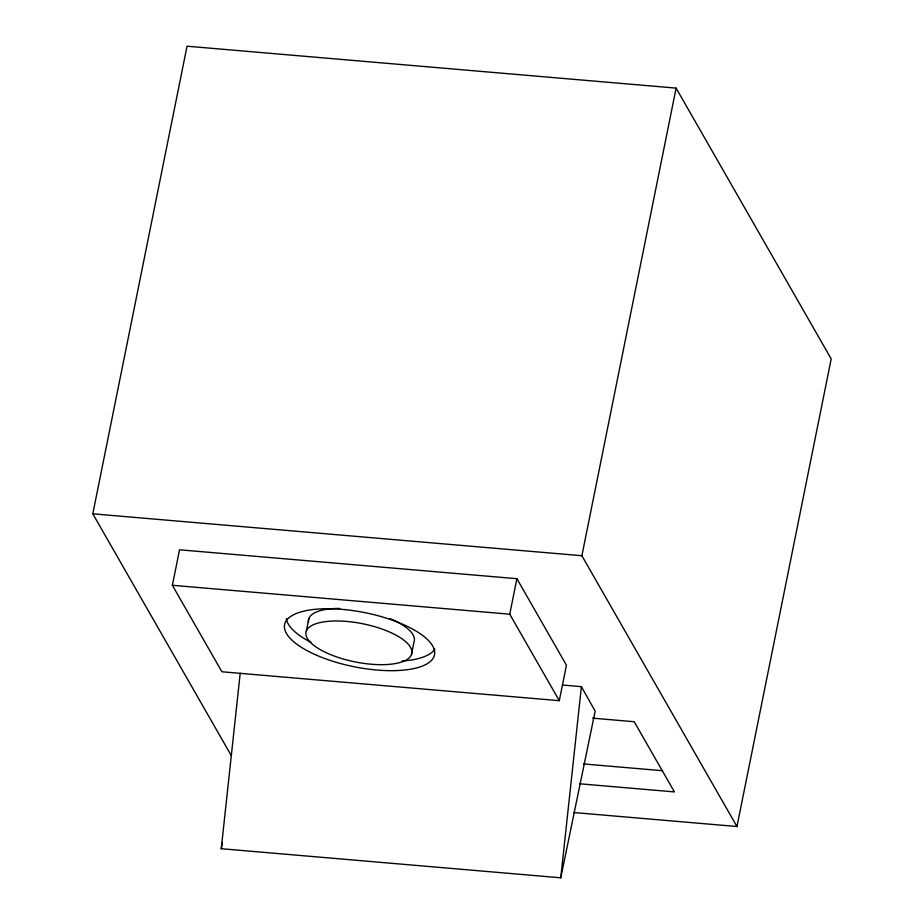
<?xml version="1.0" encoding="UTF-8"?>
<svg xmlns="http://www.w3.org/2000/svg" width="924" height="924" viewBox="0 0 924 924"><rect width="100%" height="100%" fill="white"/><g stroke="black" fill="none" stroke-linecap="round" stroke-linejoin="round"><path stroke-width="1.39" d="M562.785 685.065L581.404 686.659L595.16 711.134L560.764 877.8L221.252 848.706L240.205 673.25M560.764 877.8L581.404 686.659M221.252 848.706L222.314 843.046M231.45 755.901L92.804 513.813L187.041 46.2L676.114 88.115L831.196 358.905L736.959 826.518L573.538 812.519M172.372 585.285L179.522 549.792L516.897 578.701L566.435 665.199L559.286 700.681L221.899 671.771L172.372 585.285L509.748 614.194L559.286 700.681M306.341 631.104L308.87 618.572M411.469 654.55A53.927 19.45 11.4 0 0 338.565 620.997A53.927 19.45 11.4 0 0 326.68 652.921A53.927 19.45 11.4 0 0 411.469 654.55L413.987 642.03A53.927 19.45 11.4 0 0 389.87 618.56M509.748 614.194L516.897 578.701M736.959 826.518L581.877 555.728L676.114 88.115M92.804 513.813L581.877 555.728M592.503 718.144L634.211 721.725L674.416 791.914L579.475 783.771M583.471 763.94L662.589 770.72M434.892 649.075A76.484 27.593 11.4 0 1 402.09 660.995M310.868 642.261A76.484 27.593 11.4 0 1 286.336 618.549M308.535 622.395A53.927 19.45 11.4 0 1 339.686 608.454M316.678 655.278A76.484 27.593 11.4 0 0 434.453 655.093A76.484 27.593 11.4 0 0 327.477 608.72A76.484 27.593 11.4 0 0 316.678 655.278"/></g></svg>
